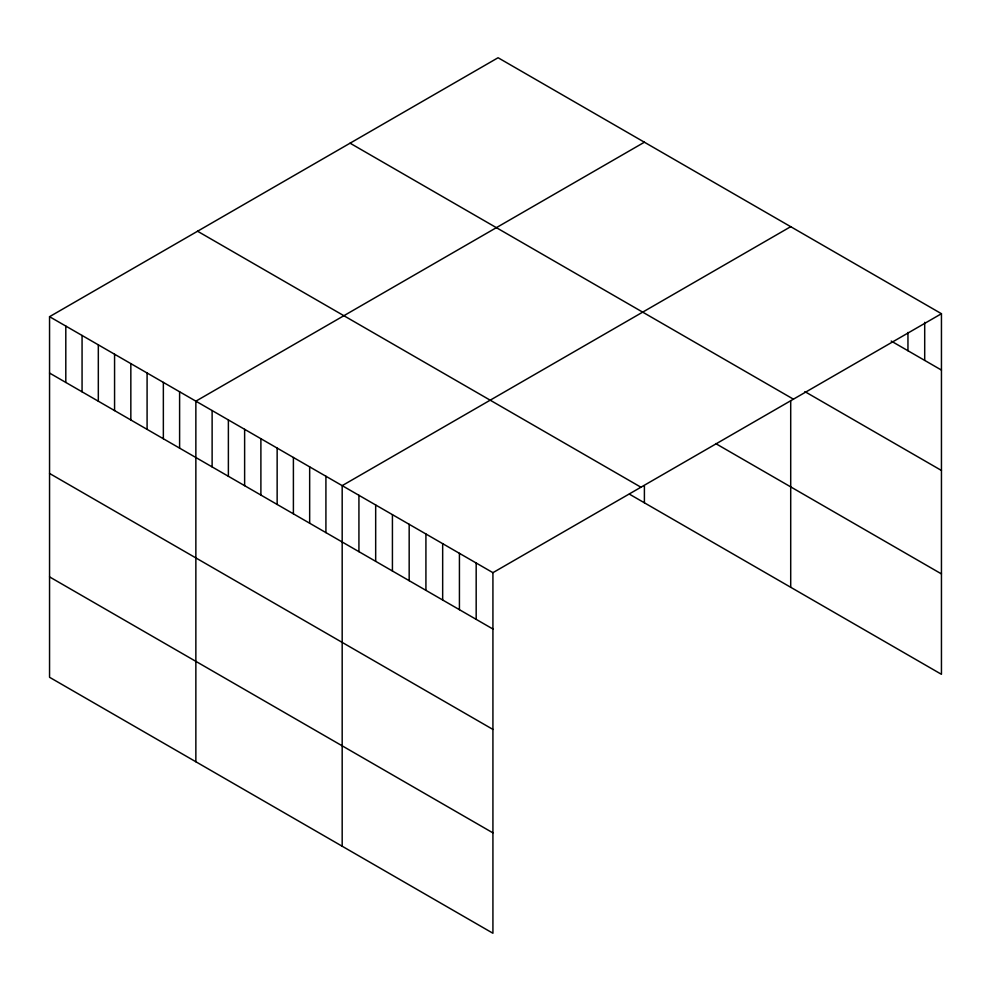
<?xml version="1.0" encoding="UTF-8"?>
<svg xmlns="http://www.w3.org/2000/svg" width="991" height="991" viewBox="0 0 991 991"><rect width="100%" height="100%" fill="white"/><g stroke="black" fill="none" stroke-linecap="round" stroke-linejoin="round"><path stroke-width="1.49" d="M941.45 313.713L492.923 572.674L492.923 933.262L49.55 677.287L49.55 316.686L498.077 57.738L941.45 313.713L941.45 674.314L629.384 494.137M644.398 142.208L195.859 401.169L195.859 761.757M790.707 226.679L342.18 485.64L342.18 846.227M891.206 341.065L941.45 370.077M804.878 391.618L941.45 470.465M350.071 143.187L793.432 399.175M715.675 443.559L941.45 573.913M197.568 231.237L640.929 487.213M49.55 316.686L492.923 572.674M49.55 373.05L492.923 629.025M49.55 473.45L492.923 729.426M49.55 576.886L492.923 832.861M924.702 322.323L924.702 360.402M907.954 332.456L907.954 350.727M790.707 400.674L790.707 587.279M644.398 486.073L644.398 502.809M476.175 562.999L476.175 619.363M459.428 553.325L459.428 609.688M442.667 543.663L442.667 600.013M425.919 533.988L425.919 590.351M409.172 524.313L409.172 580.676M392.424 514.651L392.424 571.002M375.676 504.976L375.676 561.34M358.928 495.302L358.928 551.665M325.915 476.25L325.915 532.613M309.663 466.86L309.663 523.223M293.398 457.483L293.398 513.834M277.146 448.093L277.146 504.456M260.893 438.703L260.893 495.066M244.628 429.326L244.628 485.677M228.376 419.936L228.376 476.299M212.124 410.547L212.124 466.91M179.606 391.779L179.606 448.143M163.354 382.39L163.354 438.753M147.089 373.012L147.089 429.363M130.837 363.623L130.837 419.986M114.572 354.233L114.572 410.596M98.32 344.843L98.32 401.206M82.067 335.466L82.067 391.817M65.802 326.076L65.802 382.439"/></g></svg>
